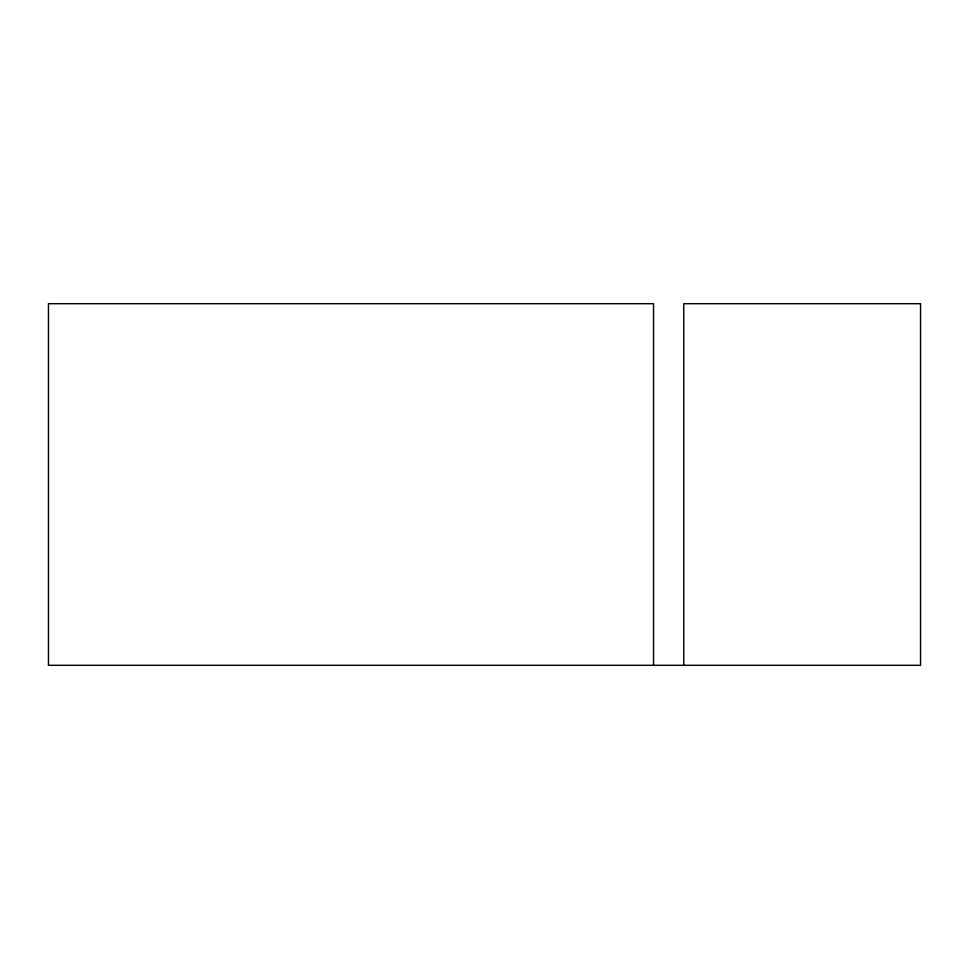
<?xml version="1.0" encoding="UTF-8"?>
<svg xmlns="http://www.w3.org/2000/svg" width="969" height="969" viewBox="0 0 969 969"><rect width="100%" height="100%" fill="white"/><g stroke="black" fill="none" stroke-linecap="round" stroke-linejoin="round"><path stroke-width="1.45" d="M683.763 665.303L683.763 303.697L920.55 303.697L920.55 665.303L48.45 665.303L48.45 303.697L653.554 303.697L653.554 665.303"/></g></svg>
